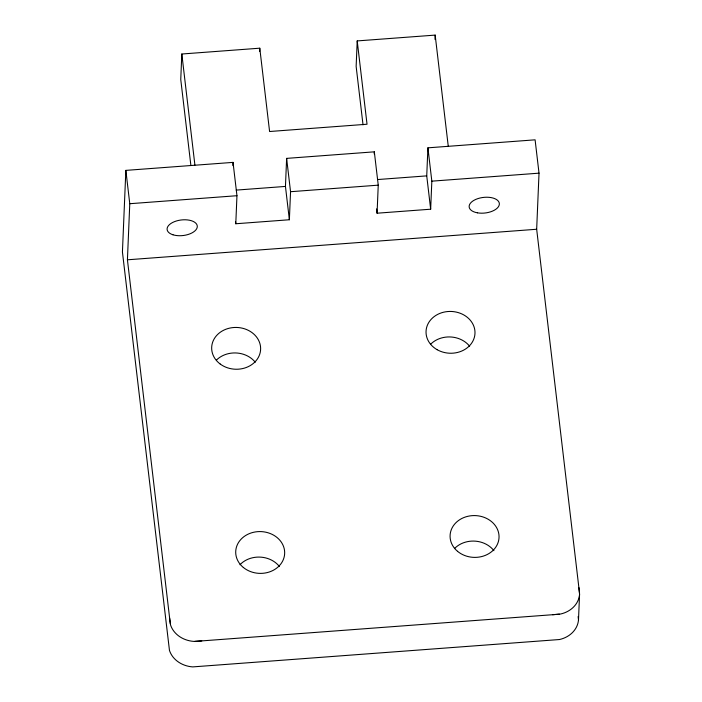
<?xml version="1.0" encoding="UTF-8"?>
<svg xmlns="http://www.w3.org/2000/svg" width="702" height="702" viewBox="0 0 702 702"><rect width="100%" height="100%" fill="white"/><g stroke="black" fill="none" stroke-linecap="round" stroke-linejoin="round"><path stroke-width="1.05" d="M579.562 593.383L536.67 229.256L539.022 173.166L535.099 139.83L427.913 147.832L431.835 181.16L430.659 209.205L377.071 213.206L378.246 185.161L374.324 151.834L286.627 158.38L290.549 191.707L289.373 219.752L235.784 223.754L236.96 195.709L233.029 162.381L125.851 170.384L122.429 251.965L169.454 650.368A25.974 22.174 2.4 0 0 192.769 666.9L559.459 639.531A25.974 22.174 2.4 0 0 578.501 619.84L579.571 594.34L578.869 587.53M170.314 623.929L127.422 259.801L129.773 203.712L125.851 170.384M448.253 146.191L435.17 35.1L357.213 40.918L367.032 124.236L269.586 131.511L259.775 48.192L181.818 54.01L180.756 79.51L190.891 165.549M232.897 165.619L233.029 162.381M259.643 51.378L259.775 48.192M289.373 219.752L285.451 186.425L286.627 158.38M357.213 40.918L356.142 66.418L363.031 124.851M374.227 153.992L374.324 151.834M430.659 209.205L426.737 175.877L427.913 147.832M434.986 39.347L435.17 35.1M201.799 640.9L193.831 641.4A25.974 22.174 2.4 0 1 170.525 624.877L169.621 618.085M236.232 190.102L285.451 186.425M377.518 179.554L426.737 175.877M129.773 203.712L236.96 195.709M290.549 191.707L378.246 185.161M431.835 181.16L539.022 173.166M127.422 259.801L536.67 229.256M194.963 641.409L559.424 614.206M552.579 614.715L560.529 614.031A25.974 22.174 2.4 0 0 579.571 594.34M578.115 616.575L578.501 619.84M376.562 208.906L377.071 213.206M235.53 221.604L235.784 223.754M181.818 54.01L194.91 165.102M216.462 360.056A24.491 20.902 2.4 0 1 255.256 362.223M430.852 344.024A24.491 20.902 2.4 0 1 469.647 346.253M454.484 548.587A24.491 20.902 2.4 0 1 493.927 550.693M239.979 564.733A24.491 20.902 2.4 0 1 279.431 566.532M172.964 234.784A15.181 7.836 -6.7 0 0 197.165 227.518A15.181 7.836 -6.7 0 0 176.448 220.963A15.181 7.836 -6.7 0 0 172.964 234.784M477.395 212.82A15.181 7.836 -6.7 0 0 499.341 203.492A15.181 7.836 -6.7 0 0 476.026 199.307A15.181 7.836 -6.7 0 0 477.395 212.82M243.331 567.453A24.491 20.902 2.4 0 0 283.994 557.651A24.491 20.902 2.4 0 0 253.255 532.353A24.491 20.902 2.4 0 0 243.331 567.453M220.252 364.066A24.491 20.902 2.4 0 0 260.223 352.43A24.491 20.902 2.4 0 0 227.975 328.545A24.491 20.902 2.4 0 0 220.252 364.066M437.153 349.71A24.491 20.902 2.4 0 0 474.964 333.748A24.491 20.902 2.4 0 0 439.434 313.575A24.491 20.902 2.4 0 0 437.153 349.71M457.537 551.316A24.491 20.902 2.4 0 0 498.315 541.83A24.491 20.902 2.4 0 0 467.839 516.303A24.491 20.902 2.4 0 0 457.537 551.316"/></g></svg>
